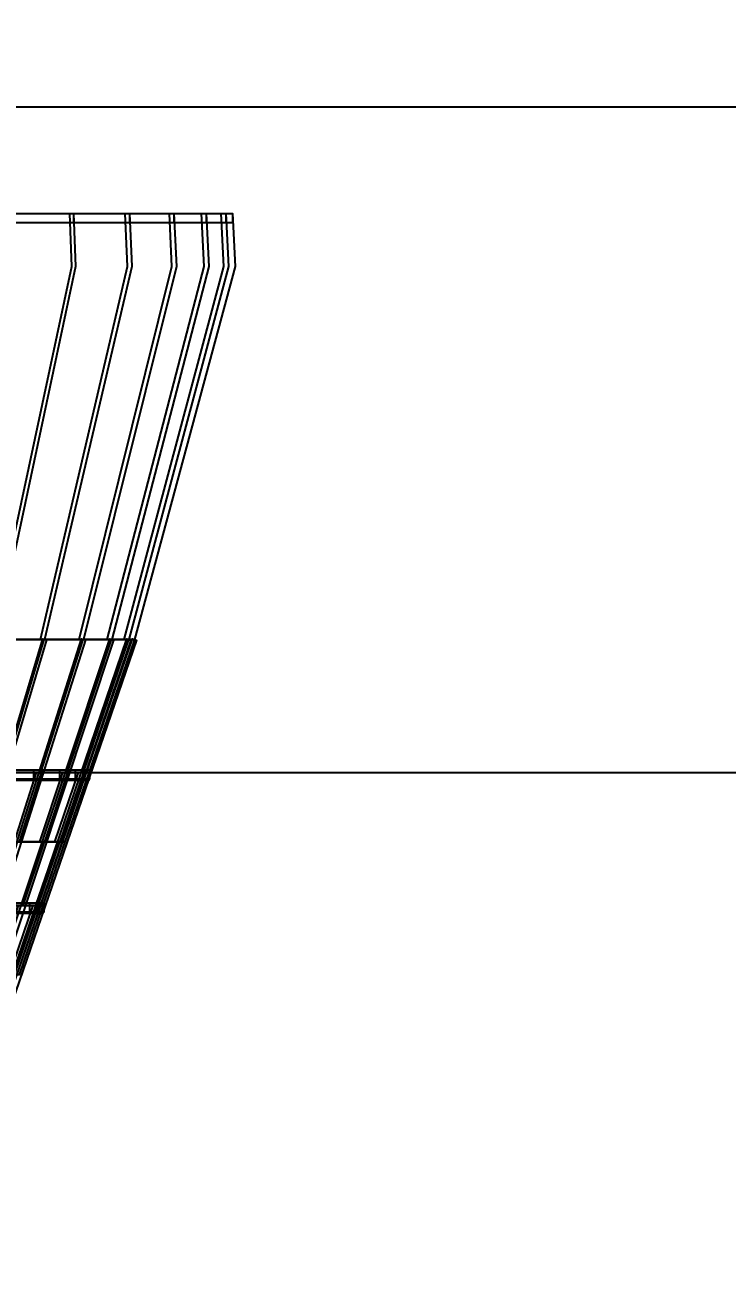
# Model space of a CAD drawing. Header units: millimetres. Extents: x -123812 to 252100, y -3000 to 639000.
# Drawn here: x 21106 to 47473, y 331163 to 378076 of the extents above; entities that cross this region are included whole.
import ezdxf

# ---------------------------------------------------------------- set-up
doc = ezdxf.new("R2010")
doc.units = ezdxf.units.MM
for name, color, linetype, lineweight in [('D-BMK-AXIS', 7, 'Continuous', 13), ('D-STR-DECK', 7, 'Continuous', 25), ('D-STR-DIM', 7, 'Continuous', 13)]:
    doc.layers.add(name, color=color, linetype=linetype, lineweight=lineweight)
doc.styles.add('OpenSansCondensed-Light', font='OpenSansCondensed-Light.ttf')
doc.styles.add('TOWER_UNICODE', font='Arial Unicode.ttf')
doc.dimstyles.new('EZDXF', dxfattribs={"dimtxt": 0.25, "dimasz": 0.175, "dimexe": 0.375, "dimexo": 0.125, "dimgap": 0.1, "dimtad": 1, "dimlfac": 100, "dimzin": 12, "dimdsep": 46, "dimtxsty": 'OpenSansCondensed-Light', "dimblk": 'ARCHTICK', "dimcen": 2.5, "dimazin": 3, "dimtfac": 0.5, "dimtmove": 2, "dimatfit": 3})

# ---------------------------------------------------------------- blocks, each defined once
blk = doc.blocks.new('_ARCHTICK')
at = {"color": 0, "linetype": 'BYBLOCK', "const_width": 0.15}
blk.add_lwpolyline([(-0.5, -0.5), (0.5, 0.5)], dxfattribs=at)

msp = doc.modelspace()

# ---------------------------------------------------------------- linework, layer by layer
at = {"layer": 'D-BMK-AXIS'}
for p, q in [((23000, 375000), (41000, 375000)), ((23000, 350000), (41000, 350000))]:
    msp.add_line(p, q, dxfattribs=at)
at = {"layer": 'D-STR-DECK'}
for points in [[(4242.6, 370650), (4242.6, 371000), (22927.9, 371000), (22927.9, 370650)], [(4242.6, 370650), (4242.6, 371000), (22927.9, 371000), (22927.9, 370650)], [(4760.1, 370650), (4760.1, 371000), (25028.1, 371000), (25028.1, 370650)], [(4760.1, 370650), (4760.1, 371000), (25028.1, 371000), (25028.1, 370650)], [(5196.2, 370650), (5196.2, 371000), (26700.1, 371000), (26700.1, 370650)], [(5196.2, 370650), (5196.2, 371000), (26700.1, 371000), (26700.1, 370650)], [(5543.3, 370650), (5543.3, 371000), (27915.3, 371000), (27915.3, 370650)], [(5543.3, 370650), (5543.3, 371000), (27915.3, 371000), (27915.3, 370650)], [(5795.6, 370650), (5795.6, 371000), (28652.8, 371000), (28652.8, 370650)], [(5795.6, 370650), (5795.6, 371000), (28652.8, 371000), (28652.8, 370650)], [(5948.7, 370650), (5948.7, 371000), (28900, 371000), (28900, 370650)], [(5948.7, 370650), (5948.7, 371000), (28900, 371000), (28900, 370650)], [(17707.1, 355000), (20378.8, 369000), (20308.1, 371000), (22927.9, 371000), (23007.2, 369000), (20009.7, 355000)], [(17707.1, 355000), (20378.8, 369000), (20308.1, 371000), (22927.9, 371000), (23007.2, 369000), (20009.7, 355000)], [(19866.9, 355000), (22864.4, 369000), (22785.1, 371000), (25028.1, 371000), (25114.7, 369000), (21842.6, 355000)], [(19866.9, 355000), (22864.4, 369000), (22785.1, 371000), (25028.1, 371000), (25114.7, 369000), (21842.6, 355000)], [(21686.7, 355000), (24958.9, 369000), (24872.2, 371000), (26700.1, 371000), (26792.5, 369000), (23301.8, 355000)], [(21686.7, 355000), (24958.9, 369000), (24872.2, 371000), (26700.1, 371000), (26792.5, 369000), (23301.8, 355000)], [(23135.5, 355000), (26626.2, 369000), (26533.8, 371000), (27915.3, 371000), (28011.8, 369000), (24362.2, 355000)], [(23135.5, 355000), (26626.2, 369000), (26533.8, 371000), (27915.3, 371000), (28011.8, 369000), (24362.2, 355000)], [(24188.4, 355000), (27838, 369000), (27741.4, 371000), (28652.8, 371000), (28751.9, 369000), (25005.9, 355000)], [(24188.4, 355000), (27838, 369000), (27741.4, 371000), (28652.8, 371000), (28751.9, 369000), (25005.9, 355000)], [(24827.4, 355000), (28573.4, 369000), (28474.3, 371000), (28900, 371000), (29000, 369000), (25221.6, 355000)], [(24827.4, 355000), (28573.4, 369000), (28474.3, 371000), (28900, 371000), (29000, 369000), (25221.6, 355000)], [(15806.8, 335021.4), (21770.7, 355021.4), (21914.5, 354978.6), (15950.5, 334978.6)], [(15806.8, 335021.4), (21770.7, 355021.4), (21914.5, 354978.6), (15950.5, 334978.6)], [(16867.9, 335022.7), (23230.3, 355022.7), (23373.2, 354977.3), (17010.9, 334977.3)], [(16867.9, 335022.7), (23230.3, 355022.7), (23373.2, 354977.3), (17010.9, 334977.3)], [(17639.2, 335023.7), (24291.1, 355023.7), (24433.4, 354976.3), (17781.5, 334976.3)], [(17639.2, 335023.7), (24291.1, 355023.7), (24433.4, 354976.3), (17781.5, 334976.3)], [(18107.2, 335024.2), (24934.9, 355024.2), (25076.8, 354975.8), (18249.2, 334975.8)], [(18107.2, 335024.2), (24934.9, 355024.2), (25076.8, 354975.8), (18249.2, 334975.8)], [(18264.2, 335024.4), (25150.7, 355024.4), (25292.6, 354975.6), (18406, 334975.6)], [(18613.9, 350000), (19982.2, 355000), (21812.8, 355000), (20323.9, 350000)], [(18613.9, 350000), (19982.2, 355000), (21812.8, 355000), (20323.9, 350000)], [(20309.8, 350000), (21802.9, 355000), (23278.9, 355000), (21689.9, 350000)], [(20309.8, 350000), (21802.9, 355000), (23278.9, 355000), (21689.9, 350000)], [(21658.3, 350000), (23250.4, 355000), (24346.8, 355000), (22684.9, 350000)], [(21658.3, 350000), (23250.4, 355000), (24346.8, 355000), (22684.9, 350000)], [(22636.2, 350000), (24300.2, 355000), (24998, 355000), (23291.7, 350000)], [(22636.2, 350000), (24300.2, 355000), (24998, 355000), (23291.7, 350000)], [(23226.8, 350000), (24934.2, 355000), (25221.6, 355000), (23499.9, 350000)], [(23226.8, 350000), (24934.2, 355000), (25221.6, 355000), (23499.9, 350000)], [(5196.2, 349700), (5196.2, 350000), (21711.2, 350000), (21711.2, 349700)], [(5196.2, 349700), (5196.2, 350000), (21711.2, 350000), (21711.2, 349700)], [(5543.3, 349700), (5543.3, 350000), (22699.3, 350000), (22699.3, 349700)], [(5543.3, 349700), (5543.3, 350000), (22699.3, 350000), (22699.3, 349700)], [(5795.6, 349700), (5795.6, 350000), (23299, 350000), (23299, 349700)], [(5795.6, 349700), (5795.6, 350000), (23299, 350000), (23299, 349700)], [(5948.7, 349700), (5948.7, 350000), (23500, 350000), (23500, 349700)], [(5948.7, 349700), (5948.7, 350000), (23500, 350000), (23500, 349700)], [(19420.4, 347400), (20195.7, 350000), (21711.2, 350000), (20884.1, 347400)], [(19420.4, 347400), (20195.7, 350000), (21711.2, 350000), (20884.1, 347400)], [(20091.8, 349750), (20091.8, 350100), (21738.9, 350100), (21738.9, 349750)], [(20091.8, 349750), (20091.8, 350100), (21738.9, 350100), (21738.9, 349750)], [(20717.8, 347400), (21544.9, 350000), (22699.3, 350000), (21834.5, 347400)], [(20717.8, 347400), (21544.9, 350000), (22699.3, 350000), (21834.5, 347400)], [(21434, 349750), (21434, 350100), (22728.2, 350100), (22728.2, 349750)], [(21434, 349750), (21434, 350100), (22728.2, 350100), (22728.2, 349750)], [(21660.6, 347400), (22525.4, 350000), (23299, 350000), (22411.4, 347400)], [(21660.6, 347400), (22525.4, 350000), (23299, 350000), (22411.4, 347400)], [(22232.9, 347400), (23120.5, 350000), (23500, 350000), (22604.7, 347400)], [(22232.9, 347400), (23120.5, 350000), (23500, 350000), (22604.7, 347400)], [(22409.5, 349750), (22409.5, 350100), (23328.7, 350100), (23328.7, 349750)], [(22409.5, 349750), (22409.5, 350100), (23328.7, 350100), (23328.7, 349750)], [(23001.5, 349750), (23001.5, 350100), (23530, 350100), (23530, 349750)], [(23001.5, 349750), (23001.5, 350100), (23530, 350100), (23530, 349750)], [(20066.2, 345000), (20830.4, 347400), (21820.7, 347400), (21022.9, 345000)], [(20066.2, 345000), (20830.4, 347400), (21820.7, 347400), (21022.9, 345000)], [(20972.2, 345000), (21770.9, 347400), (22404.3, 347400), (21585.3, 345000)], [(20972.2, 345000), (21770.9, 347400), (22404.3, 347400), (21585.3, 345000)], [(21519.3, 345000), (22338.9, 347400), (22604.7, 347400), (21778.3, 345000)], [(21519.3, 345000), (22338.9, 347400), (22604.7, 347400), (21778.3, 345000)], [(5795.6, 344700), (5795.6, 345000), (21592, 345000), (21592, 344700)], [(5795.6, 344700), (5795.6, 345000), (21592, 345000), (21592, 344700)], [(5948.7, 344700), (5948.7, 345000), (21778.4, 345000), (21778.4, 344700)], [(5948.7, 344700), (5948.7, 345000), (21778.4, 345000), (21778.4, 344700)], [(19997.7, 342400), (20862.4, 345000), (21592, 345000), (20704.5, 342400)], [(19997.7, 342400), (20862.4, 345000), (21592, 345000), (20704.5, 342400)], [(20526, 342400), (21413.6, 345000), (21778.4, 345000), (20883.1, 342400)], [(20526, 342400), (21413.6, 345000), (21778.4, 345000), (20883.1, 342400)], [(20746.5, 344750), (20746.5, 345100), (21621.8, 345100), (21621.8, 344750)], [(20746.5, 344750), (20746.5, 345100), (21621.8, 345100), (21621.8, 344750)], [(21294.6, 344750), (21294.6, 345100), (21808.4, 345100), (21808.4, 344750)], [(21294.6, 344750), (21294.6, 345100), (21808.4, 345100), (21808.4, 344750)]]:
    msp.add_lwpolyline(points, close=True, dxfattribs=at)

# ---------------------------------------------------------------- dimensions: what is measured, and where the dimension line sits
at = {"layer": 'D-STR-DIM'}
for base, p2 in [((187000, 0), (0, 450000)), ((250000, 0), (0, 375000)), ((124000, 0), (0, 350000))]:
    msp.add_linear_dim(base=base, p1=(0, 0), p2=p2, angle=90, dimstyle='EZDXF', override={"dimtxt": 8400, "dimasz": 3750, "dimexe": 2100, "dimexo": 1800, "dimgap": 2100, "dimtad": 1, "dimdec": 0, "dimlfac": 1, "dimlunit": 2, "dimtxsty": 'TOWER_UNICODE', "dimclrd": 7, "dimclre": 7, "dimclrt": 7}, dxfattribs=at).render()

doc.saveas('drawing.dxf')
